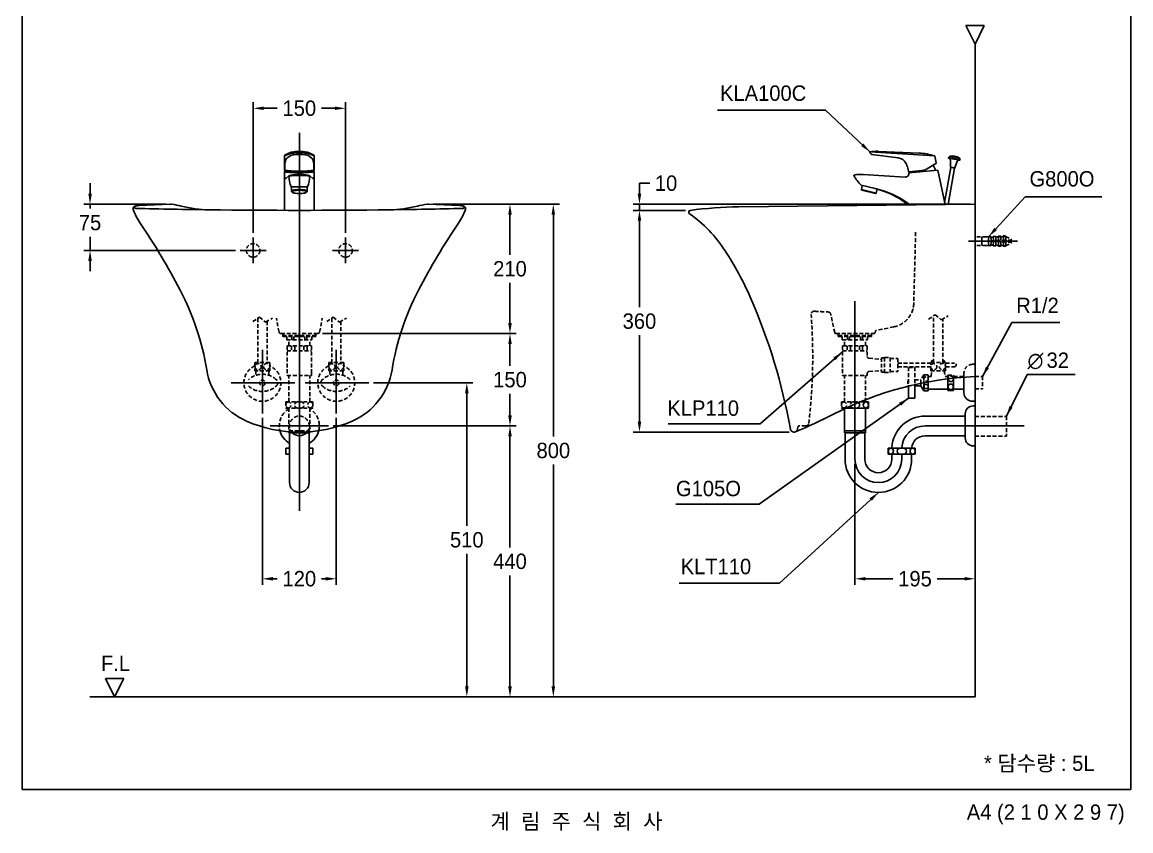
# Model space of a CAD drawing. Header units: millimetres. Extents: x 0 to 1800, y -67 to 2530.
# Drawn here: x 0 to 1800, y -67 to 1246 of the extents above; entities that cross this region are included whole.
import ezdxf
from ezdxf.enums import TextEntityAlignment as Align
from ezdxf.lldxf.tags import DXFTag

# ---------------------------------------------------------------- set-up
doc = ezdxf.new("R2010")
doc.units = ezdxf.units.MM
doc.linetypes.add('DASHED2', pattern=[9.525, 6.35, -3.175])
for name, color, linetype in [('TEXT', 7, 'Continuous'), ('내부선 및 부속', 4, 'Continuous'), ('도각라인', 7, 'Continuous'), ('외형선', 3, 'Continuous'), ('점선', 6, 'DASHED2'), ('중심선', 1, 'DASHED'), ('치수선', 7, 'Continuous')]:
    doc.layers.add(name, color=color, linetype=linetype)
doc.styles.add('140911', font='HBATANG.TTF', dxfattribs={"height": 23})
doc.styles.add('____', font='')
doc.styles.add('타이틀', font='H2GTRM.TTF', dxfattribs={"height": 25})
doc.styles.get('____').set_extended_font_data('굴림')
tags = doc.linetypes.add('DASHDOT', pattern=[70, 31, -13, 13, -13]).pattern_tags.tags
tags[10:11] = [DXFTag(74, 4), DXFTag(75, 0), DXFTag(340, '0'), DXFTag(46, 0.0), DXFTag(50, 0.0), DXFTag(44, 0.0), DXFTag(45, 0.0)]
tags[8:9] = [DXFTag(74, 4), DXFTag(75, 0), DXFTag(340, '0'), DXFTag(46, 0.0), DXFTag(50, 0.0), DXFTag(44, 0.0), DXFTag(45, 0.0)]
tags[6:7] = [DXFTag(74, 4), DXFTag(75, 0), DXFTag(340, '0'), DXFTag(46, 0.0), DXFTag(50, 0.0), DXFTag(44, 0.0), DXFTag(45, 0.0)]
tags[4:5] = [DXFTag(74, 4), DXFTag(75, 0), DXFTag(340, '0'), DXFTag(46, 0.0), DXFTag(50, 0.0), DXFTag(44, 0.0), DXFTag(45, 0.0)]
tags = doc.linetypes.add('DASHED', pattern=[25.72, 12.86, -12.86]).pattern_tags.tags
tags[6:7] = [DXFTag(74, 4), DXFTag(75, 0), DXFTag(340, '0'), DXFTag(46, 0.0), DXFTag(50, 0.0), DXFTag(44, 0.0), DXFTag(45, 0.0)]
tags[4:5] = [DXFTag(74, 4), DXFTag(75, 0), DXFTag(340, '0'), DXFTag(46, 0.0), DXFTag(50, 0.0), DXFTag(44, 0.0), DXFTag(45, 0.0)]
doc.dimstyles.new('MSADIM', dxfattribs={"dimtxt": 33, "dimasz": 17, "dimexe": 10, "dimexo": 7.5, "dimgap": 10, "dimtad": 0, "dimtih": 1, "dimtoh": 1, "dimdec": 0, "dimzin": 1, "dimdsep": 46, "dimtxsty": '____', "dimcen": 11.25, "dimadec": 0, "dimazin": 0, "dimtfac": 1, "dimtdec": 0, "dimtix": 1, "dimtmove": 0, "dimatfit": 3, "dimfxl": 0, "dimtolj": 1, "dimtzin": 1, "dimarcsym": 0})

# ---------------------------------------------------------------- blocks, each defined once
blk = doc.blocks.new('*D15')
at = {"layer": '치수선', "color": 0, "linetype": 'Continuous', "lineweight": -2}
for p, q in [((375, 904), (375, 1116.2)), ((525, 904), (525, 1116.2)), ((392, 1106.2), (414.1, 1106.2)), ((508, 1106.2), (486, 1106.2))]:
    blk.add_line(p, q, dxfattribs=at)
at = {"layer": '치수선', "color": 0, "linetype": 'Continuous'}
for points in [[(392, 1109), (392, 1103.4), (375, 1106.2)], [(508, 1109), (508, 1103.4), (525, 1106.2)]]:
    blk.add_solid(points, dxfattribs=at)
at = {"layer": '치수선', "color": 0, "linetype": 'Continuous', "insert": (450, 1106.2), "char_height": 25, "attachment_point": 5, "style": '____'}
blk.add_mtext('\\A1;150', dxfattribs=at)
blk = doc.blocks.new('*D2')
at = {"layer": '치수선', "color": 0, "linetype": 'Continuous', "lineweight": -2}
for p, q in [((110.2, 967.5), (110.2, 984.5)), ((233, 950.5), (100.2, 950.5)), ((110.2, 950.5), (110.2, 943.3)), ((110.2, 875.5), (110.2, 897.7)), ((346.5, 875.5), (100.2, 875.5)), ((110.2, 858.5), (110.2, 841.5))]:
    blk.add_line(p, q, dxfattribs=at)
at = {"layer": '치수선', "color": 0, "linetype": 'Continuous'}
for points in [[(107.4, 967.5), (113.1, 967.5), (110.2, 950.5)], [(107.4, 858.5), (113.1, 858.5), (110.2, 875.5)]]:
    blk.add_solid(points, dxfattribs=at)
at = {"layer": '치수선', "color": 0, "linetype": 'Continuous', "insert": (110.2, 920.5), "char_height": 25, "attachment_point": 5, "style": '____'}
blk.add_mtext('\\A1;75', dxfattribs=at)
blk = doc.blocks.new('*D3')
at = {"layer": '치수선', "color": 0, "linetype": 'Continuous', "lineweight": -2}
for p, q in [((667.1, 950.5), (802, 950.5)), ((792, 933.5), (792, 868.3)), ((792, 757.5), (792, 822.6)), ((487.5, 740.5), (802, 740.5))]:
    blk.add_line(p, q, dxfattribs=at)
at = {"layer": '치수선', "color": 0, "linetype": 'Continuous'}
for points in [[(789.2, 933.5), (794.9, 933.5), (792, 950.5)], [(789.2, 757.5), (794.9, 757.5), (792, 740.5)]]:
    blk.add_solid(points, dxfattribs=at)
at = {"layer": '치수선', "color": 0, "linetype": 'Continuous', "insert": (792, 845.5), "char_height": 25, "attachment_point": 5, "style": '____'}
blk.add_mtext('\\A1;210', dxfattribs=at)
blk = doc.blocks.new('*D4')
at = {"layer": '치수선', "color": 0, "linetype": 'Continuous', "lineweight": -2}
for p, q in [((487.5, 740.5), (802, 740.5)), ((792, 723.5), (792, 688.3)), ((792, 607.5), (792, 642.6)), ((505, 590.5), (802, 590.5))]:
    blk.add_line(p, q, dxfattribs=at)
at = {"layer": '치수선', "color": 0, "linetype": 'Continuous'}
for points in [[(789.2, 723.5), (794.9, 723.5), (792, 740.5)], [(789.2, 607.5), (794.9, 607.5), (792, 590.5)]]:
    blk.add_solid(points, dxfattribs=at)
at = {"layer": '치수선', "color": 0, "linetype": 'Continuous', "insert": (792, 665.5), "char_height": 25, "attachment_point": 5, "style": '____'}
blk.add_mtext('\\A1;150', dxfattribs=at)
blk = doc.blocks.new('*D5')
at = {"layer": '치수선', "color": 0, "linetype": 'Continuous', "lineweight": -2}
for p, q in [((505, 590.5), (802, 590.5)), ((792, 573.5), (792, 393.3)), ((792, 167.5), (792, 347.7)), ((782.9, 150.5), (802, 150.5))]:
    blk.add_line(p, q, dxfattribs=at)
at = {"layer": '치수선', "color": 0, "linetype": 'Continuous'}
for points in [[(789.2, 573.5), (794.9, 573.5), (792, 590.5)], [(789.2, 167.5), (794.9, 167.5), (792, 150.5)]]:
    blk.add_solid(points, dxfattribs=at)
at = {"layer": '치수선', "color": 0, "linetype": 'Continuous', "insert": (792, 370.5), "char_height": 25, "attachment_point": 5, "style": '____'}
blk.add_mtext('\\A1;440', dxfattribs=at)
blk = doc.blocks.new('*D6')
at = {"layer": '치수선', "color": 0, "linetype": 'Continuous', "lineweight": -2}
for p, q in [((570.3, 660.5), (731.9, 660.5)), ((721.9, 643.5), (721.9, 428.3)), ((721.9, 167.5), (721.9, 382.6)), ((715.3, 150.5), (711.9, 150.5))]:
    blk.add_line(p, q, dxfattribs=at)
at = {"layer": '치수선', "color": 0, "linetype": 'Continuous'}
for points in [[(719.1, 643.5), (724.8, 643.5), (721.9, 660.5)], [(719.1, 167.5), (724.8, 167.5), (721.9, 150.5)]]:
    blk.add_solid(points, dxfattribs=at)
at = {"layer": '치수선', "color": 0, "linetype": 'Continuous', "insert": (721.9, 405.5), "char_height": 25, "attachment_point": 5, "style": '____'}
blk.add_mtext('\\A1;510', dxfattribs=at)
blk = doc.blocks.new('*D7')
at = {"layer": '치수선', "color": 0, "linetype": 'Continuous', "lineweight": -2}
for p, q in [((674.6, 950.5), (872.4, 950.5)), ((862.4, 933.5), (862.4, 573.3)), ((862.4, 167.5), (862.4, 527.7)), ((851.6, 150.5), (872.4, 150.5))]:
    blk.add_line(p, q, dxfattribs=at)
at = {"layer": '치수선', "color": 0, "linetype": 'Continuous'}
for points in [[(859.5, 933.5), (865.2, 933.5), (862.4, 950.5)], [(859.5, 167.5), (865.2, 167.5), (862.4, 150.5)]]:
    blk.add_solid(points, dxfattribs=at)
at = {"layer": '치수선', "color": 0, "linetype": 'Continuous', "insert": (862.4, 550.5), "char_height": 25, "attachment_point": 5, "style": '____'}
blk.add_mtext('\\A1;800', dxfattribs=at)
blk = doc.blocks.new('*D8')
at = {"layer": '치수선', "color": 0, "linetype": 'Continuous', "lineweight": -2}
for p, q in [((390, 603.4), (390, 332.3)), ((510, 603.4), (510, 332.3)), ((407, 342.3), (414.1, 342.3)), ((493, 342.3), (486, 342.3))]:
    blk.add_line(p, q, dxfattribs=at)
at = {"layer": '치수선', "color": 0, "linetype": 'Continuous'}
for points in [[(407, 345.2), (407, 339.5), (390, 342.3)], [(493, 345.2), (493, 339.5), (510, 342.3)]]:
    blk.add_solid(points, dxfattribs=at)
at = {"layer": '치수선', "color": 0, "linetype": 'Continuous', "insert": (450, 342.3), "char_height": 25, "attachment_point": 5, "style": '____'}
blk.add_mtext('\\A1;120', dxfattribs=at)
blk = doc.blocks.new('*D9')
at = {"layer": '치수선', "color": 0, "linetype": 'Continuous', "lineweight": -2}
for p, q in [((1002.2, 967.5), (1002.2, 984.5)), ((1002.2, 984.5), (1019.2, 984.5)), ((1539.6, 950.5), (992.2, 950.5)), ((1077.2, 940.5), (992.2, 940.5)), ((1002.2, 940.5), (1002.2, 950.5)), ((1002.2, 923.5), (1002.2, 906.5))]:
    blk.add_line(p, q, dxfattribs=at)
at = {"layer": '치수선', "color": 0, "linetype": 'Continuous'}
for points in [[(999.4, 967.5), (1005.1, 967.5), (1002.2, 950.5)], [(999.4, 923.5), (1005.1, 923.5), (1002.2, 940.5)]]:
    blk.add_solid(points, dxfattribs=at)
at = {"layer": '치수선', "color": 0, "linetype": 'Continuous', "insert": (1045.4, 984.5), "char_height": 25, "attachment_point": 5, "style": '____'}
blk.add_mtext('\\A1;10', dxfattribs=at)
blk = doc.blocks.new('*D10')
at = {"layer": '치수선', "color": 0, "linetype": 'Continuous', "lineweight": -2}
for p, q in [((1077.2, 940.5), (992.2, 940.5)), ((1002.2, 923.5), (1002.2, 783.3)), ((1002.2, 597.5), (1002.2, 737.7)), ((1245.5, 580.5), (992.2, 580.5))]:
    blk.add_line(p, q, dxfattribs=at)
at = {"layer": '치수선', "color": 0, "linetype": 'Continuous'}
for points in [[(999.4, 923.5), (1005.1, 923.5), (1002.2, 940.5)], [(999.4, 597.5), (1005.1, 597.5), (1002.2, 580.5)]]:
    blk.add_solid(points, dxfattribs=at)
at = {"layer": '치수선', "color": 0, "linetype": 'Continuous', "insert": (1002.2, 760.5), "char_height": 25, "attachment_point": 5, "style": '____'}
blk.add_mtext('\\A1;360', dxfattribs=at)
blk = doc.blocks.new('*D11')
at = {"layer": '치수선', "color": 0, "linetype": 'Continuous', "lineweight": -2}
for p, q in [((1352.1, 529), (1352.1, 332.3)), ((1369.1, 342.3), (1413.7, 342.3)), ((1530.1, 342.3), (1485.6, 342.3)), ((1547.1, 340.4), (1547.1, 332.3))]:
    blk.add_line(p, q, dxfattribs=at)
at = {"layer": '치수선', "color": 0, "linetype": 'Continuous'}
for points in [[(1369.1, 345.2), (1369.1, 339.5), (1352.1, 342.3)], [(1530.1, 345.2), (1530.1, 339.5), (1547.1, 342.3)]]:
    blk.add_solid(points, dxfattribs=at)
at = {"layer": '치수선', "color": 0, "linetype": 'Continuous', "insert": (1449.6, 342.3), "char_height": 25, "attachment_point": 5, "style": '____'}
blk.add_mtext('\\A1;195', dxfattribs=at)

msp = doc.modelspace()

# ---------------------------------------------------------------- linework, layer by layer
at = {"layer": '내부선 및 부속', "linetype": 'Continuous'}
for p, q in [((435, 1032.7), (426, 1028.9)), ((426, 1029.3), (426, 1006.3)), ((435.6, 1034.4), (426.9, 1030.7)), ((436.5, 1029.9), (431.1, 1026.3)), ((437.5, 1034.9), (436.4, 1034.7)), ((462.6, 1034.9), (463.6, 1034.7)), ((463.6, 1029.9), (468.9, 1026.3)), ((464.4, 1034.4), (473.1, 1030.7)), ((465, 1032.7), (474, 1028.9)), ((474, 1029.3), (474, 1006.3)), ((474.1, 1029.8), (474.1, 1029.8)), ((1376.1, 1034.7), (1376.3, 1033.7)), ((1376.1, 1034.7), (1376.3, 1033.7)), ((1481.2, 1028.9), (1376.7, 1035.3)), ((1422.3, 1025.8), (1379.3, 1031.1)), ((1456.1, 1033.5), (1389.8, 1036.3)), ((1481.7, 1028.5), (1484, 1017.5)), ((1503.8, 1025.1), (1503.9, 1026.1)), ((1506.1, 1028.7), (1503.9, 1026.1)), ((1503.9, 1026.1), (1522.7, 1022.8)), ((1521.5, 1025.9), (1506.1, 1028.7)), ((426.4, 1014), (426.2, 1006.6)), ((473.6, 1014), (473.8, 1006.6)), ((1437.7, 1009.2), (1438.9, 1004)), ((1483.5, 1016.4), (1468, 1007.3)), ((1507.7, 1010.2), (1497.7, 953.2)), ((1503.2, 950), (1513.7, 1009.2)), ((1522.5, 1021.8), (1503.8, 1025.1)), ((1507.4, 1020.7), (1507.4, 1010.7)), ((1507.4, 1010.7), (1514.1, 1009.5)), ((1513.7, 1009.2), (1507.7, 1010.2)), ((1514.1, 1009.5), (1517.5, 1018.9)), ((1522.7, 1022.8), (1521.5, 1025.9)), ((1522.7, 1022.8), (1522.5, 1021.8)), ((426, 1003.6), (426, 940.4)), ((426, 995.9), (426.6, 993.6)), ((433.1, 996.6), (427.9, 992.1)), ((430.1, 1004.2), (430, 1003.7)), ((433.1, 996.6), (433.1, 996.6)), ((466.9, 996.6), (472.1, 992.1)), ((469.9, 1004.2), (470, 1003.7)), ((474, 995.9), (473.4, 993.6)), ((474, 1003.6), (474, 940.4)), ((1433.8, 994.6), (1365.2, 998.8)), ((1486.5, 1005.7), (1439.4, 1001.6)), ((1460.8, 1005), (1439.9, 1003.2)), ((1443.2, 1003.5), (1443, 1001.9)), ((1486.5, 1005.7), (1498.4, 949.9)), ((436.5, 978.5), (463.5, 978.5)), ((437.5, 978.5), (437.5, 971.3)), ((462.5, 978.5), (462.5, 971.3)), ((1362.1, 981.2), (1385.1, 976)), ((1364, 980.7), (1362.5, 974.3)), ((1386.8, 968.5), (1362.5, 974.3)), ((1385.6, 967.8), (1363.2, 973.1)), ((1388.3, 974.9), (1386.8, 968.5)), ((1503.1, 667), (1503.1, 648)), ((1512.1, 667.9), (1512.1, 648)), ((1529.1, 669.4), (1529.1, 644.5)), ((1439.1, 655.2), (1439.1, 635.5)), ((1449.1, 657.5), (1449.1, 635.5)), ((1449.1, 655.7), (1459.1, 655.7)), ((1459.1, 655.7), (1459.1, 659.7)), ((1459.1, 655.7), (1464.1, 647.5)), ((1464.1, 660.7), (1464.1, 647.5)), ((1471.1, 662), (1471.1, 647.5)), ((1471.1, 650.2), (1503.1, 650.2)), ((1512.1, 650.2), (1529.1, 650.2)), ((1439.1, 635.5), (1449.1, 635.5)), ((1464.1, 647.5), (1471.1, 647.5)), ((1503.1, 648), (1512.1, 648)), ((1543.1, 630.5), (1547.1, 630.5)), ((1335.1, 618.3), (1335.1, 579.5)), ((1337.6, 619.5), (1374.1, 619.5)), ((1360.4, 629.5), (1374.1, 629.5)), ((1369.1, 619.5), (1369.1, 579.5)), ((1374.1, 629.5), (1374.1, 619.5)), ((1544.1, 623), (1547.1, 623)), ((1466, 606.5), (1531.1, 606.5)), ((1531.1, 610), (1531.1, 574.5)), ((433, 579.5), (467, 579.5)), ((434, 579.5), (434, 498.5)), ((466, 579.5), (466, 498.5)), ((1335.1, 582.5), (1369.1, 582.5)), ((1335.1, 579.5), (1369.1, 579.5)), ((1336.1, 579.5), (1336.1, 536.5)), ((1368.1, 579.5), (1368.1, 536.5)), ((1466, 574.5), (1531.1, 574.5)), ((1531.1, 574.5), (1531.1, 571)), ((428.3, 554.5), (428.3, 544.5)), ((434, 554.5), (428.3, 554.5)), ((434, 544.5), (428.3, 544.5)), ((471.8, 554.5), (466, 554.5)), ((471.8, 544.5), (466, 544.5)), ((471.8, 554.5), (471.8, 544.5)), ((1406.1, 554.5), (1450.1, 554.5)), ((1406.1, 554.5), (1406.1, 544.5)), ((1406.1, 544.5), (1450.1, 544.5)), ((1412.1, 554.5), (1412.1, 555.6)), ((1412.1, 544.5), (1412.1, 536.5)), ((1444.1, 544.5), (1444.1, 536.5)), ((1450.1, 554.5), (1450.1, 544.5)), ((1544.1, 558), (1547.1, 558))]:
    msp.add_line(p, q, dxfattribs=at)
for centre, radius in [((1467.6, 654.5), 3.5), ((1507.6, 654), 4.5)]:
    msp.add_circle(centre, radius, dxfattribs=at)
for centre, radius, start, end in [((427.5, 1029.3), 1.5, 113.3083, 180), ((435.6, 1019.7), 8, 124.4059, 158.0927), ((437.4, 1027.2), 6, 96.7897, 113.2812), ((437.6, 1029.8), 5, 95.3932, 113.3083), ((437.3, 1028.7), 1.5, 108.543, 124.2891), ((443.2, 978.6), 55, 92.2406, 96.7897), ((439.1, 1023.5), 7, 100.1745, 108.543), ((446.5, 935.2), 100, 91.5446, 95.3932), ((450, 981.4), 55, 76.8183, 103.1809), ((443.1, 1000.8), 30, 94.1551, 100.1745), ((450, 803.7), 230, 87.7594, 92.2406), ((450, 906.1), 125, 85.8449, 94.1551), ((450, 805.3), 230, 88.4554, 91.5446), ((453.5, 935.2), 100, 84.6068, 88.4554), ((456.9, 978.6), 55, 83.2103, 87.7594), ((456.9, 1000.8), 30, 79.8255, 85.8449), ((461, 1023.5), 7, 71.457, 79.8255), ((462.5, 1029.8), 5, 66.6917, 84.6068), ((462.7, 1028.7), 1.5, 55.7109, 71.457), ((462.7, 1027.2), 6, 66.7188, 83.2103), ((464.4, 1019.7), 8, 21.9073, 55.5941), ((472.5, 1029.3), 1.5, 0, 66.6917), ((1376.6, 1034.8), 0.5, 86.4858, 191.9893), ((1381.6, 1036.6), 6, 209.1784, 247.5581), ((1387.5, 981.4), 55, 87.5996, 101.5392), ((1452.4, 943.6), 90, 71.1994, 87.5996), ((1481.2, 1028.4), 0.5, 11.9817, 86.4858), ((1509.1, 1000.8), 28, 63.7469, 96.2531), ((451.4, 1013.3), 25, 158.0927, 178.453), ((448.7, 1013.3), 25, 1.547, 21.9073), ((1420.3, 1009.4), 16.5, 28.2146, 82.9494), ((1408.4, 1003), 30, 11.9959, 28.2146), ((1455.8, 998.1), 28, 14.996, 33.9058), ((1483, 1017.2), 1, 300.2836, 11.9817), ((1502.9, 1020.7), 4.5, 0, 79.4326), ((1507.9, 1010.7), 0.5, 180, 254.6668), ((1513.6, 1009.7), 0.5, 265.3332, 340), ((1521.7, 1017.4), 4.5, 80.5674, 160), ((427, 1006.6), 1, 180, 254.0525), ((427.5, 1006.3), 1.5, 180, 249.4721), ((426.2, 1003.6), 0.2, 136.2221, 228.3459), ((426.8, 1003.1), 1, 111.0535, 136.2221), ((427.1, 1004.6), 1.5, 228.3459, 252.2151), ((429.7, 995.6), 9, 99.1281, 111.0535), ((430.8, 1016), 13.5, 252.2151, 261.0313), ((431.5, 994.8), 5, 194.7819, 211.2271), ((432.5, 1025.8), 21, 254.0525, 263.4222), ((430.9, 1015.2), 11, 249.4721, 260.2749), ((427.6, 992.5), 0.5, 211.2271, 310.757), ((437.2, 1057), 55, 261.0313, 264.8696), ((435.8, 1043.8), 40, 260.2749, 264.2507), ((430.3, 1003.7), 0.3, 169.9536, 239.9712), ((443.8, 1123.4), 119.2, 263.4222, 267.2417), ((431.5, 1005.7), 2.6, 239.9712, 254.4503), ((434.5, 1016.7), 14, 254.4503, 262.0238), ((443.8, 1123.4), 120, 264.2507, 267.2417), ((443.5, 1126.8), 125, 264.8696, 267.0002), ((441.6, 1067.2), 65, 262.0238, 266.4296), ((434.4, 995), 2, 99.9642, 130.7567), ((433.6, 996.3), 0.5, 123.3079, 181.9444), ((434.1, 994), 2.5, 97.9387, 113.4878), ((491, 998.3), 58, 181.9444, 199.938), ((439, 958.8), 38, 92.986, 97.9387), ((449.5, 933.9), 65, 93.1311, 103.8428), ((440.1, 962.5), 35, 93.4431, 99.9642), ((450, 1251.6), 250, 267.0002, 272.9998), ((450, 747.1), 250, 87.014, 92.986), ((450, 1201.9), 200, 266.4296, 273.5704), ((450, 1253.2), 249.2, 267.2417, 272.7583), ((450, 1253.2), 250, 267.2417, 272.7583), ((450, 797.8), 200, 86.5569, 93.4431), ((450, 923.9), 75, 86.8689, 93.1311), ((450.6, 933.9), 65, 76.1572, 86.8689), ((456.3, 1123.4), 119.2, 272.7583, 276.5778), ((459.9, 962.5), 35, 80.0358, 86.5569), ((456.3, 1123.4), 120, 272.7583, 275.7493), ((458.4, 1067.2), 65, 273.5704, 277.9762), ((461.1, 958.8), 38, 82.0613, 87.014), ((456.6, 1126.8), 125, 272.9998, 275.1304), ((409, 998.3), 58, 340.062, 358.0556), ((465.6, 995), 2, 49.2433, 80.0358), ((466, 994), 2.5, 66.5122, 82.0613), ((466.5, 996.3), 0.5, 358.0556, 56.6921), ((465.5, 1016.7), 14, 277.9762, 285.5497), ((462.8, 1057), 55, 275.1304, 278.9687), ((464.3, 1043.8), 40, 275.7493, 279.7251), ((468.6, 1005.7), 2.6, 285.5497, 300.0288), ((467.5, 1025.8), 21, 276.5778, 285.9475), ((469.7, 1003.7), 0.3, 300.0288, 10.0464), ((469.2, 1015.2), 11, 279.7251, 290.5279), ((469.3, 1016), 13.5, 278.9687, 287.7849), ((470.4, 995.6), 9, 68.9465, 80.9594), ((472.4, 992.5), 0.5, 229.243, 328.7729), ((468.6, 994.8), 5, 328.7729, 345.2181), ((472.5, 1006.3), 1.5, 290.5279, 0), ((473, 1006.6), 1, 285.9475, 0), ((473, 1004.6), 1.5, 287.7849, 311.6541), ((473.2, 1003.1), 1, 43.7779, 68.9465), ((473.8, 1003.6), 0.2, 311.6541, 43.7779), ((1350.8, 997.3), 0.5, 103.0592, 208.5179), ((1413.6, 1031.5), 72, 208.5179, 224.3204), ((1359.7, 958.9), 40, 92.3052, 103.0592), ((1360.9, 928.9), 70, 86.5, 92.3052), ((1434.1, 1000.1), 5.5, 266.5, 16.1395), ((1439.8, 1004.2), 1, 191.996, 274.8896), ((1459.4, 1022), 17, 274.8889, 300.2836), ((438.5, 971.3), 1, 129.2743, 191.0574), ((441.1, 968.2), 5, 107.7072, 129.2743), ((442.1, 967.2), 5, 106.1239, 131.0987), ((446.8, 950.1), 24, 96.3133, 107.7072), ((447.6, 948), 25, 95.5326, 106.1239), ((450, 921.3), 53, 83.6867, 96.3133), ((450, 923.1), 50, 84.4674, 95.5326), ((452.4, 948), 25, 73.8761, 84.4674), ((453.2, 950.1), 24, 72.2928, 83.6867), ((458, 967.2), 5, 48.9013, 73.8761), ((459, 968.2), 5, 50.7257, 72.2928), ((461.5, 971.3), 1, 348.9426, 50.7257), ((1363.5, 974.1), 1, 166.6114, 256.6114), ((1351.8, 829.7), 150, 59.3434, 77.2041), ((1339.8, 806.7), 175, 64.5224, 73.8978), ((439.5, 971.5), 2, 191.0574, 233.692), ((441.9, 974.7), 6, 233.692, 248.3072), ((439.2, 970.4), 0.7, 131.0987, 220.8647), ((440.6, 971.6), 2.5, 220.8647, 244.9279), ((444.6, 980.2), 12, 244.9279, 260.5745), ((444.1, 980.3), 12, 248.3072, 256.1217), ((448.2, 996.8), 29, 256.1217, 265.5679), ((450, 1012.8), 45, 260.5745, 279.4255), ((450, 1020.8), 53, 265.5679, 270), ((450, 1020.8), 53, 270, 274.4321), ((451.9, 996.8), 29, 274.4321, 283.8783), ((455.4, 980.2), 12, 279.4255, 295.0721), ((456, 980.3), 12, 283.8783, 291.6928), ((458.2, 974.7), 6, 291.6928, 306.308), ((459.5, 971.6), 2.5, 295.0721, 319.1353), ((460.8, 970.4), 0.7, 319.1353, 48.9013), ((460.5, 971.5), 2, 306.308, 348.9426), ((1385.8, 968.7), 1, 256.6114, 346.6114), ((1374.2, 878.9), 95, 47.7555, 64.5224), ((1386.5, 888.2), 82, 48.1909, 59.3434), ((1507.6, 667), 4.5, 180, 11.7409), ((1543.1, 644.5), 14, 180, 270), ((1349.6, 624.5), 5, 199.526, 270), ((1354.6, 624.5), 5, 270, 51.1629), ((1370.6, 624.5), 5, 98.6269, 261.3731), ((1369.1, 624.5), 5, 278.6269, 81.3731), ((1544.1, 610), 13, 90, 180), ((1466, 552.5), 54, 90, 176.6714), ((450, 590.5), 32.5, 193.6464, 240.5076), ((450, 590.5), 16, 223.4325, 316.5675), ((450, 590.5), 32.5, 299.4924, 346.3536), ((1466, 552.5), 22, 90, 174.7841), ((1544.1, 571), 13, 180, 270), ((1411.1, 549.5), 5, 98.6269, 261.3731), ((1409.6, 549.5), 5, 278.6269, 81.3731), ((1425.6, 549.5), 5, 90, 270), ((1430.6, 549.5), 5, 270, 90), ((1446.6, 549.5), 5, 98.6269, 261.3731), ((1445.1, 549.5), 5, 278.6269, 81.3731), ((1390.1, 536.5), 54, 180, 0), ((1390.1, 536.5), 22, 180, 0), ((450, 498.5), 16, 180, 0)]:
    msp.add_arc(centre, radius, start, end, dxfattribs=at)
msp.add_open_spline([(463.5, 1030), (463.5, 1030), (463.5, 1030)], degree=2, dxfattribs=at)
at = {"layer": '도각라인'}
for p, q in [((0, 0), (0, 2530)), ((1800, 2530), (1800, 0)), ((0, 0), (1800, 0))]:
    msp.add_line(p, q, dxfattribs=at)
at = {"layer": '외형선', "linetype": 'Continuous'}
for p, q in [((1562.1, 1240.4), (1532.1, 1240.4)), ((1532.1, 1240.4), (1547.1, 1210.4)), ((1547.1, 1210.4), (1562.1, 1240.4)), ((1547.1, 1210.4), (1547.1, 150.5)), ((1547.1, 150.5), (1547.1, 1096.9)), ((240.5, 950.5), (189.7, 948.3)), ((659.6, 950.5), (710.3, 948.3)), ((1547.1, 950.5), (1163.4, 946.2)), ((165.1, 180.5), (135.1, 180.5)), ((135.1, 180.5), (150.1, 150.5)), ((150.1, 150.5), (165.1, 180.5)), ((110.1, 150.5), (1547.1, 150.5)), ((110.1, 150.5), (150.1, 150.5)), ((220, 150.5), (1547.1, 150.5))]:
    msp.add_line(p, q, dxfattribs=at)
for centre, radius, start, end in [((184, 943.4), 4, 106.5139, 199.8321), ((274.3, 976), 100, 199.8321, 214.1294), ((184.4, 945.6), 2, 104.0377, 268.6482), ((190, 923.3), 25, 90.568, 106.5139), ((450, 12201.2), 11260.7, 268.64818, 269.25711), ((241, 938.5), 12, 82.0896, 92.4485), ((222, 801.8), 150, 76.0089, 82.0896), ((306.6, 1141.4), 200, 256.0089, 269.2571), ((450, 12201.2), 11260.7, 269.25711, 270.74289), ((593.4, 1141.4), 200, 270.7429, 283.9911), ((450, 12201.2), 11260.7, 270.74289, 271.35182), ((678.1, 801.8), 150, 97.9104, 103.9911), ((659.1, 938.5), 12, 87.5515, 97.9104), ((625.7, 976), 100, 325.8706, 340.1679), ((710.1, 923.3), 25, 73.4861, 89.432), ((715.6, 945.6), 2, 271.3518, 75.9623), ((716, 943.4), 4, 340.1679, 73.4861), ((1085.1, 937.5), 3, 97.7057, 234.8817), ((1170.5, 306.2), 640, 90.6402, 97.7057), ((-719, 302.7), 1100, 27.5213, 34.1294), ((1619, 302.7), 1100, 145.8706, 152.4787), ((956.8, 755.1), 220, 33.012, 54.8817), ((696.9, 586.2), 530, 23.6381, 33.012), ((-124.8, 612.3), 430, 9.2575, 27.5213), ((1024.9, 612.3), 430, 152.4787, 170.7425), ((312.1, 417.8), 950, 10.164, 23.6381), ((408.2, 699.2), 110, 189.2575, 246.4982), ((491.9, 699.2), 110, 293.5018, 350.7425), ((1569.9, 121), 550, 92.3784, 117.3628), ((450, 795.5), 215, 246.4982, 293.5018), ((972.4, 1275.5), 750, 292.1644, 297.3628), ((1253.1, 586.5), 6, 190.164, 292.1644)]:
    msp.add_arc(centre, radius, start, end, dxfattribs=at)
at = {"layer": '점선'}
for p, q in [((1450.6, 904.9), (1447.6, 789.5)), ((1565.7, 897.5), (1547.1, 897.5)), ((1565.7, 883.5), (1547.1, 883.5)), ((1558.1, 897.5), (1558.1, 890.5)), ((1558.1, 883.5), (1558.1, 890.5)), ((1572.7, 897.8), (1565.7, 897.5)), ((1572.7, 883.1), (1565.7, 883.5)), ((1607, 892.6), (1565.9, 890.5)), ((1607, 888.3), (1565.9, 890.5)), ((1568.7, 897.6), (1569.1, 890.6)), ((1568.7, 883.3), (1569.1, 890.3)), ((1596.7, 898.1), (1568.8, 896.6)), ((1596.7, 882.9), (1568.8, 884.3)), ((1572.7, 897.8), (1573.1, 890.9)), ((1572.7, 883.1), (1573.1, 890.1)), ((1576.7, 898.1), (1580.7, 898.3)), ((1576.7, 898.1), (1577.1, 891.1)), ((1576.7, 882.9), (1577.1, 889.9)), ((1576.7, 882.9), (1580.7, 882.7)), ((1580.7, 898.3), (1581.1, 891.3)), ((1580.7, 882.7), (1581.1, 889.7)), ((1584.7, 898.5), (1588.7, 898.7)), ((1584.7, 898.5), (1585.1, 891.5)), ((1584.7, 882.5), (1585.1, 889.5)), ((1584.7, 882.5), (1588.7, 882.3)), ((1588.7, 898.7), (1589.1, 891.7)), ((1588.7, 882.3), (1589.1, 889.3)), ((1592.7, 898.9), (1596.7, 899.1)), ((1592.7, 898.9), (1593.1, 891.9)), ((1592.7, 882.1), (1593.1, 889.1)), ((1592.7, 882.1), (1596.7, 881.9)), ((1600.1, 890.5), (1595, 892)), ((1600.1, 890.5), (1595, 888.9)), ((1596.7, 899.1), (1597.1, 892.1)), ((1596.7, 898.1), (1607, 892.6)), ((1596.7, 881.9), (1597.1, 888.8)), ((1596.7, 882.9), (1607, 888.3)), ((374.5, 759.8), (385.1, 767.3)), ((382.5, 765.5), (382.5, 693.2)), ((385.1, 767.3), (395.2, 759.2)), ((395.2, 759.2), (406.5, 765.6)), ((397.5, 760.5), (397.5, 693.2)), ((417.1, 742.9), (412.7, 765.5)), ((483, 742.9), (487.3, 765.5)), ((494.5, 759.8), (505.1, 767.3)), ((502.5, 765.5), (502.5, 693.2)), ((505.1, 767.3), (515.2, 759.2)), ((515.2, 759.2), (526.5, 765.6)), ((517.5, 760.5), (517.5, 693.2)), ((1319.3, 742.1), (1312.8, 771.6)), ((1471.5, 763.6), (1482.1, 771.1)), ((1479.6, 693.2), (1479.6, 769.3)), ((1482.1, 771.1), (1492.3, 763)), ((1492.3, 763), (1503.5, 769.5)), ((1494.6, 693.2), (1494.6, 764.4)), ((420, 740.5), (450, 740.5)), ((423, 740.5), (423, 735.5)), ((480, 740.5), (450, 740.5)), ((477, 740.5), (477, 735.5)), ((1321.2, 740.5), (1383, 740.5)), ((1325.1, 740.5), (1325.1, 735.5)), ((1379.1, 740.5), (1379.1, 735.5)), ((1384.9, 742.1), (1385.4, 744.2)), ((1415.3, 751.3), (1387, 745.7)), ((423, 737.5), (477, 737.5)), ((423, 735.5), (477, 735.5)), ((429.5, 735.5), (429.5, 730.5)), ((429.5, 730.5), (470.5, 730.5)), ((430, 720.5), (430, 672.5)), ((430, 720.5), (470, 720.5)), ((433, 720.5), (433, 730.5)), ((437.5, 720.5), (437.5, 712.5)), ((438, 735.5), (438, 730.5)), ((441, 735.5), (441, 730.5)), ((442.5, 720.5), (442.5, 712.5)), ((457.5, 720.5), (457.5, 712.5)), ((459, 735.5), (459, 730.5)), ((462, 735.5), (462, 730.5)), ((462.5, 720.5), (462.5, 712.5)), ((467, 720.5), (467, 730.5)), ((470, 720.5), (470, 675.7)), ((470.5, 735.5), (470.5, 730.5)), ((1325.1, 737.5), (1379.1, 737.5)), ((1325.1, 735.5), (1379.1, 735.5)), ((1331.6, 735.5), (1331.6, 730.5)), ((1331.6, 730.5), (1372.6, 730.5)), ((1332.1, 720.5), (1332.1, 672.5)), ((1332.1, 720.5), (1372.1, 720.5)), ((1335.1, 720.5), (1335.1, 730.5)), ((1339.6, 720.5), (1339.6, 712.5)), ((1340.1, 735.5), (1340.1, 730.5)), ((1343.1, 735.5), (1343.1, 730.5)), ((1344.6, 720.5), (1344.6, 712.5)), ((1359.6, 720.5), (1359.6, 712.5)), ((1361.1, 735.5), (1361.1, 730.5)), ((1364.1, 735.5), (1364.1, 730.5)), ((1364.6, 720.5), (1364.6, 712.5)), ((1369.1, 720.5), (1369.1, 730.5)), ((1372.1, 720.5), (1372.1, 703.2)), ((1372.6, 735.5), (1372.6, 730.5)), ((430, 712.5), (470, 712.5)), ((1332.1, 712.5), (1372.1, 712.5)), ((378, 693.2), (378, 680.2)), ((402, 693.2), (378, 693.2)), ((402, 693.2), (402, 680.2)), ((498, 693.2), (498, 680.2)), ((522, 693.2), (498, 693.2)), ((522, 693.2), (522, 680.2)), ((1374.8, 700.3), (1395.1, 698.5)), ((1395.1, 701), (1395.1, 678)), ((1395.1, 701), (1400.1, 701)), ((1400.1, 701.5), (1400.1, 677.5)), ((1400.1, 701.5), (1409.1, 701.5)), ((1409.1, 701.5), (1409.1, 677.5)), ((1409.1, 700.2), (1421.6, 700.2)), ((1421.6, 700.2), (1421.6, 678.7)), ((1421.6, 692.5), (1475.1, 692.5)), ((1421.6, 686.5), (1475.1, 686.5)), ((1439.1, 685.5), (1449.1, 685.5)), ((1439.1, 685.5), (1439.1, 656)), ((1449.1, 685.5), (1449.1, 657.5)), ((1475.1, 693.2), (1499.1, 693.2)), ((1475.1, 680.2), (1475.1, 693.2)), ((1476.6, 693.2), (1476.6, 696)), ((1479.6, 696), (1476.6, 696)), ((1497.6, 696), (1494.6, 696)), ((1497.6, 693.2), (1497.6, 696)), ((1499.1, 680.2), (1499.1, 693.2)), ((1499.1, 692.5), (1513.6, 692.5)), ((1499.1, 686.5), (1513.6, 686.5)), ((1543.1, 690.5), (1547.1, 690.5)), ((402, 680.2), (378, 680.2)), ((379.5, 680.2), (379.5, 672.8)), ((400.5, 680.2), (400.5, 672.8)), ((430, 672.5), (470, 672.5)), ((433, 629.5), (433, 672.5)), ((467, 629.5), (467, 672.5)), ((470, 675.7), (470, 672.5)), ((522, 680.2), (498, 680.2)), ((499.5, 680.2), (499.5, 672.8)), ((520.5, 680.2), (520.5, 672.8)), ((1332.1, 672.5), (1372.1, 672.5)), ((1335.1, 629.5), (1335.1, 672.5)), ((1369.1, 629.5), (1369.1, 672.5)), ((1372.1, 675.7), (1372.1, 672.5)), ((1374.8, 678.7), (1395.1, 680.5)), ((1395.1, 678), (1400.1, 678)), ((1400.1, 677.5), (1409.1, 677.5)), ((1409.1, 678.7), (1421.6, 678.7)), ((1464.1, 673.5), (1459.1, 665.2)), ((1464.1, 673.5), (1471.1, 673.5)), ((1464.1, 673.5), (1464.1, 660.7)), ((1471.1, 673.5), (1471.1, 662)), ((1471.1, 670.7), (1475.6, 670.7)), ((1475.1, 680.2), (1499.1, 680.2)), ((1475.6, 670.7), (1477.1, 680.2)), ((1497.1, 680.2), (1498.6, 670.7)), ((1498.6, 670.7), (1503.1, 670.7)), ((1503.1, 673), (1512.1, 673)), ((1503.1, 667), (1503.1, 673)), ((1512.1, 673), (1512.1, 667.9)), ((1512.1, 670.7), (1529.1, 670.7)), ((1529.1, 676.5), (1529.1, 670.7)), ((1529.1, 670.7), (1529.1, 669.4)), ((1547.1, 671), (1559.1, 671)), ((1559.1, 671), (1559.1, 650.5)), ((1449.1, 665.2), (1459.1, 665.2)), ((1459.1, 665.2), (1459.1, 659.7)), ((1547.1, 650.5), (1559.1, 650.5)), ((428, 629.5), (472, 629.5)), ((428, 629.5), (428, 619.5)), ((428, 619.5), (472, 619.5)), ((433, 619.5), (433, 579.5)), ((467, 619.5), (467, 579.5)), ((472, 629.5), (472, 619.5)), ((1330.1, 629.5), (1360.4, 629.5)), ((1330.1, 629.5), (1330.1, 619.5)), ((1330.1, 619.5), (1337.6, 619.5)), ((1335.1, 618.3), (1335.1, 619.5)), ((1547.1, 606), (1598.1, 606)), ((1598.1, 606), (1598.1, 574)), ((433, 582.5), (467, 582.5)), ((1259, 585.6), (1259.5, 588.8)), ((1272.1, 590.5), (1261.5, 590.5)), ((1547.1, 574), (1598.1, 574))]:
    msp.add_line(p, q, dxfattribs=at)
for centre, radius in [((375, 875.5), 11), ((525, 875.5), 11), ((383.1, 686.6), 5), ((397, 686.9), 5), ((503.1, 686.6), 5), ((517, 686.9), 5), ((1480.1, 686.6), 5), ((1494.1, 686.9), 5), ((1467.6, 666.5), 3.5), ((390, 660.5), 4.5), ((510, 660.5), 4.5)]:
    msp.add_circle(centre, radius, dxfattribs=at)
for centre, radius, start, end in [((1286, 771.7), 5, 85.2129, 184.1708), ((1316.4, 1135.5), 360, 265.2129, 268.6625), ((1307.9, 770.6), 5, 12.3029, 88.6625), ((1407.6, 790.6), 40, 281.115, 358.5108), ((353.5, 703.7), 930, 353.2791, 4.1708), ((420, 743.5), 3, 190.8241, 270), ((480, 743.5), 3, 270, 349.1759), ((1321.2, 742.5), 2, 192.3029, 270.0021), ((1383, 742.5), 2, 269.9979, 347.6971), ((1387.4, 743.8), 2, 101.115, 167.6971), ((1375.1, 703.2), 3, 180, 265.0303), ((390, 660.5), 30, 113.5781, 66.4217), ((510, 660.5), 30, 113.5781, 66.4217), ((1513.6, 689.5), 3, 270, 90), ((1543.1, 676.5), 14, 90, 180), ((390, 640.8), 33.6, 47.499, 132.501), ((510, 640.8), 33.6, 47.499, 132.501), ((1375.1, 675.7), 3, 94.9697, 180), ((1507.6, 667), 4.5, 11.7409, 181.2824), ((390, 680.1), 33.6, 227.499, 312.501), ((408, 660.5), 7, 312.501, 47.499), ((492, 660.5), 7, 132.501, 227.499), ((510, 680.1), 33.6, 227.499, 312.501), ((1445.5, 660.5), 7.84, 144.9654, 215.0346), ((450, 590.5), 32.5, 121.5389, 193.6464), ((433, 624.5), 5, 98.6269, 261.3731), ((431.5, 624.5), 5, 278.6269, 81.3731), ((447.5, 624.5), 5, 90, 270), ((452.5, 624.5), 5, 270, 90), ((468.5, 624.5), 5, 98.6269, 261.3731), ((450, 590.5), 32.5, 346.3536, 58.4611), ((467, 624.5), 5, 278.6269, 81.3731), ((1335.1, 624.5), 5, 98.6269, 261.3731), ((1333.6, 624.5), 5, 278.6269, 81.3731), ((1349.6, 624.5), 5, 90, 199.526), ((1354.6, 624.5), 5, 51.1629, 90), ((450, 590.5), 16, 323.0427, 216.9573), ((1272.1, 595.5), 5, 270, 353.2791), ((1253.1, 586.5), 6, 292.1644, 351.6834), ((1261.5, 588.5), 2, 90, 171.6834)]:
    msp.add_arc(centre, radius, start, end, dxfattribs=at)
msp.add_open_spline([(1446.7, 782.2), (1446.7, 782.1), (1446.7, 781.9)], degree=2, dxfattribs=at)
at = {"layer": '중심선', "linetype": 'DASHDOT'}
for p, q in [((450, 1066.4), (450, 452.5)), ((450, 1036.4), (450, 575.5)), ((375, 854.5), (375, 896.5)), ((525, 854.5), (525, 896.5)), ((1536.2, 890.5), (1615.9, 890.5)), ((396, 875.5), (354, 875.5)), ((546, 875.5), (504, 875.5)), ((1352.1, 793.3), (1352.1, 536.5)), ((390, 713.9), (390, 610.9)), ((510, 713.9), (510, 610.9)), ((339.2, 660.5), (442.8, 660.5)), ((459.2, 660.5), (562.8, 660.5)), ((402.5, 590.5), (497.5, 590.5)), ((1466, 590.5), (1626.6, 590.5)), ((1428.1, 544.5), (1428.1, 536.5))]:
    msp.add_line(p, q, dxfattribs=at)
for centre, start, end in [((1466, 552.5), 90, 176.6714), ((1390.1, 536.5), 180.0008, 0)]:
    msp.add_arc(centre, 38, start, end, dxfattribs=at)

# ---------------------------------------------------------------- texts
at = {"layer": 'TEXT', "style": '타이틀'}
msp.add_text('F.L', height=25, dxfattribs=at).set_placement((151.6, 205.1), align=Align.MIDDLE)
for s, p in [('* 담수량 : 5L', (1651.3, 42.9)), ('계  림  주  식  회  사', (900, -51.7))]:
    msp.add_text(s, height=25, dxfattribs=at).set_placement(p, align=Align.MIDDLE_CENTER)
msp.add_text('A4 (2 1 0 X 2 9 7)', height=25, dxfattribs=at).set_placement((1790, -36.5), align=Align.MIDDLE_RIGHT)
at = {"layer": 'TEXT', "char_height": 25, "width": 380.447, "attachment_point": 1, "line_spacing_factor": 0.963855, "style": '타이틀'}
for s, insert in [('\\A1;KLA100C', (1133, 1143.3)), ('\\A1;G800O', (1635.5, 1004.2)), ('\\A1;R1/2', (1613.9, 798.7)), ('\\A1;KLP110', (1047.5, 631.9)), ('\\A1;G105O', (1061.5, 501.4)), ('\\A1;KLT110', (1069.1, 374.8))]:
    msp.add_mtext(s, dxfattribs=dict(at, insert=insert))
at = {"layer": '치수선'}
for s, style, p in [('∅', '140911', (1632.2, 683.9)), ('32', '타이틀', (1663.2, 684.7))]:
    msp.add_text(s, height=25, dxfattribs=dict(at, style=style)).set_placement(p)

# ---------------------------------------------------------------- dimensions: what is measured, and where the dimension line sits
at = {"layer": '치수선', "linetype": 'Continuous'}
for base, p1, p2, picture, middle in [((525, 1106.2), (375, 896.5), (525, 896.5), '*D15', (450, 1106.2)), ((510, 342.3), (390, 610.9), (510, 610.9), '*D8', (450, 342.3))]:
    dim = msp.add_linear_dim(base=base, p1=p1, p2=p2, dimstyle='MSADIM', override={"dimtxt": 25}, dxfattribs=at)
    dim.commit()
    dim.dimension.update_dxf_attribs({"geometry": picture, "text_midpoint": middle, "dimtype": 160})
for base, p1, p2, picture, middle in [((1002.2, 940.5), (1547.1, 950.5), (1084.7, 940.5), '*D9', (1045.4, 984.5)), ((110.2, 875.5), (240.5, 950.5), (354, 875.5), '*D2', (110.2, 920.5)), ((862.4, 150.5), (667.1, 950.5), (844.1, 150.5), '*D7', (862.4, 550.5)), ((721.9, 150.5), (562.8, 660.5), (722.8, 150.5), '*D6', (721.9, 405.5))]:
    dim = msp.add_linear_dim(base=base, p1=p1, p2=p2, angle=90, dimstyle='MSADIM', override={"dimtxt": 25}, dxfattribs=at)
    dim.commit()
    dim.dimension.update_dxf_attribs({"geometry": picture, "text_midpoint": middle, "dimtype": 160})
for base, p1, p2, picture, middle in [((792, 740.5), (659.6, 950.5), (480, 740.5), '*D3', (792, 845.5)), ((1002.2, 580.5), (1084.7, 940.5), (1253, 580.5), '*D10', (1002.2, 760.5)), ((792, 590.5), (480, 740.5), (497.5, 590.5), '*D4', (792, 665.5)), ((792, 150.5), (497.5, 590.5), (775.4, 150.5), '*D5', (792, 370.5))]:
    dim = msp.add_linear_dim(base=base, p1=p1, p2=p2, angle=90, dimstyle='MSADIM', override={"dimtxt": 25}, dxfattribs=at)
    dim.commit()
    dim.dimension.update_dxf_attribs({"geometry": picture, "text_midpoint": middle})
dim = msp.add_linear_dim(base=(1547.1, 342.3), p1=(1352.1, 536.5), p2=(1547.1, 347.9), dimstyle='MSADIM', override={"dimtxt": 25}, dxfattribs=at)
dim.commit()
dim.dimension.update_dxf_attribs({"geometry": '*D11', "text_midpoint": (1449.6, 342.3)})

# ---------------------------------------------------------------- leaders
at = {"layer": 'TEXT'}
for points in [[(1376.3, 1035.4), (1304.3, 1103.2), (1128.9, 1103.2)], [(1569, 897.7), (1628.2, 962.2), (1752.9, 962.2)], [(1559.1, 670.6), (1606.9, 758.2), (1684.9, 758.2)], [(1331.7, 710.7), (1198, 593.9), (1049, 593.9)], [(1597.9, 606.2), (1631.7, 673.8), (1709.9, 673.8)], [(1439.1, 635.5), (1196.7, 463.5), (1061.5, 463.3)], [(1390.2, 482.5), (1229.8, 335.2), (1066.8, 335.2)]]:
    msp.add_leader(points, dimstyle='MSADIM', override={"dimtxt": 30}, dxfattribs=at)

doc.saveas('drawing.dxf')
